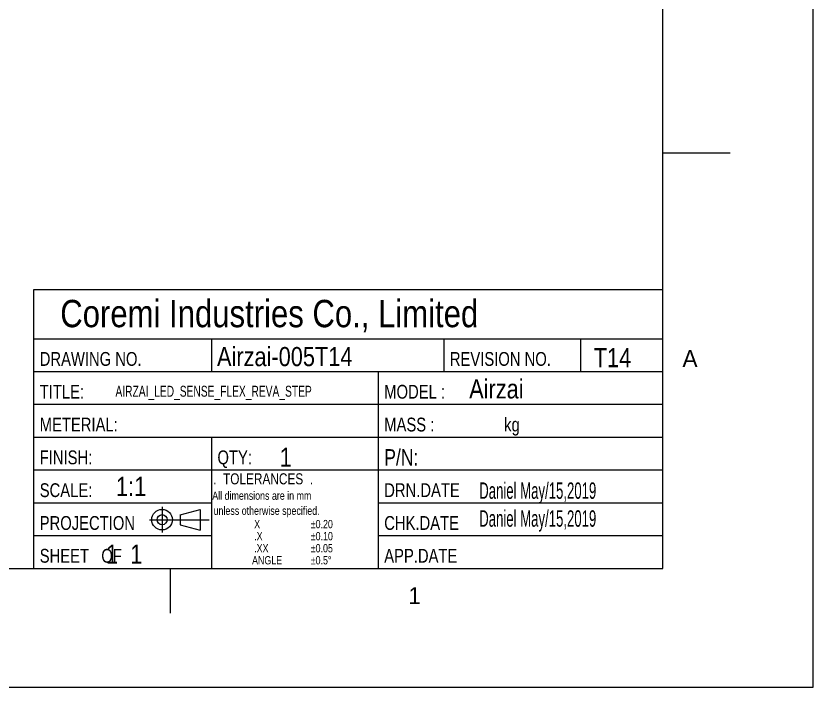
# Model space of a CAD drawing. Header units: millimetres. Extents: x 0 to 594, y 0 to 420.
# Drawn here: x 448.2 to 594, y 0 to 122.7 of the extents above; entities that cross this region are included whole.
import ezdxf

# ---------------------------------------------------------------- set-up
doc = ezdxf.new("R2010")
doc.units = ezdxf.units.MM
doc.header["$LTSCALE"] = 32.67
doc.linetypes.add('CENTER', pattern=[0.6, 0.375, -0.075, 0.075, -0.075])
doc.layers.get('0').update_dxf_attribs({"linetype": 'CONTINUOUS'})
doc.layers.add('DEFAULT_1', color=7, linetype='CENTER')
doc.styles.get("Standard").update_dxf_attribs({"font": 'txt', "width": 0.85})
doc.styles.add('TEXTSTYLE_1', font='gdt', dxfattribs={"width": 0.8})
doc.styles.add('TEXTSTYLE_2', font='txt', dxfattribs={"width": 0.8})
doc.styles.add('TEXTSTYLE_3', font='txt')
doc.styles.add('TEXTSTYLE_5', font='txt', dxfattribs={"width": 0.85})
doc.styles.add('TEXTSTYLE_6', font='txt', dxfattribs={"width": 0.7})
doc.styles.add('TEXTSTYLE_7', font='txt', dxfattribs={"width": 0.6})

msp = doc.modelspace()

# ---------------------------------------------------------------- linework, layer by layer
at = {"color": 7, "linetype": 'CONTINUOUS'}
for p, q in [((594, 0), (594, 420)), ((566.524, 21.711), (566.524, 401.711)), ((566.524, 97.711), (578.829, 97.711)), ((451.524, 72.711), (566.524, 72.711)), ((451.524, 21.711), (451.524, 72.711)), ((451.524, 63.711), (566.524, 63.711)), ((484.024, 57.711), (484.024, 63.711)), ((526.524, 57.711), (526.524, 63.711)), ((551.524, 57.711), (551.524, 63.711)), ((451.524, 57.711), (566.524, 57.711)), ((514.524, 21.711), (514.524, 57.711)), ((451.524, 51.711), (566.524, 51.711)), ((451.524, 45.711), (566.524, 45.711)), ((484.024, 21.711), (484.024, 45.711)), ((451.524, 39.711), (566.524, 39.711)), ((451.524, 33.711), (484.024, 33.711)), ((514.524, 33.711), (566.524, 33.711)), ((478.244, 31.517), (481.93, 32.476)), ((481.93, 32.476), (481.93, 28.709)), ((478.244, 31.517), (478.244, 29.669)), ((478.244, 29.669), (481.93, 28.709)), ((451.524, 27.711), (484.024, 27.711)), ((514.524, 27.711), (566.524, 27.711)), ((26.524, 21.711), (566.524, 21.711)), ((476.524, 13.507), (476.524, 21.711)), ((0, 0), (594, 0))]:
    msp.add_line(p, q, dxfattribs=at)
for radius in [1.883, 0.924]:
    msp.add_circle((474.951, 30.609), radius, dxfattribs=at)
at = {"layer": 'DEFAULT_1', "color": 7, "linetype": 'CENTER'}
for p, q in [((474.951, 32.93), (474.951, 28.289)), ((472.63, 30.609), (477.271, 30.609)), ((476.235, 30.593), (483.545, 30.593))]:
    msp.add_line(p, q, dxfattribs=at)

# ---------------------------------------------------------------- texts
at = {"color": 5, "linetype": 'CONTINUOUS', "insert": (456.337, 70.805), "char_height": 5, "width": 90.84375, "attachment_point": 1, "line_spacing_factor": 0.9, "style": 'TEXTSTYLE_5'}
msp.add_mtext('Coremi Industries Co., Limited', dxfattribs=at)
at = {"color": 6, "linetype": 'CONTINUOUS', "line_spacing_factor": 0.9}
for s, insert, char_height, width, attachment_point, style in [('DRAWING NO.', (452.58, 61.268), 2.5272, 22.23936, 1, 'TEXTSTYLE_2'), ('REVISION NO.', (527.58, 61.268), 2.5272, 24.26112, 1, 'TEXTSTYLE_2'), ('A', (571.501, 61.631), 3.076, 3.07628, 2, 'TEXTSTYLE_3'), ('TITLE:', (452.58, 55.268), 2.5272, 12.13056, 1, 'TEXTSTYLE_2'), ('MODEL :', (515.58, 55.268), 2.5272, 14.15232, 1, 'TEXTSTYLE_2'), ('METERIAL:', (452.58, 49.268), 2.5272, 18.19584, 1, 'TEXTSTYLE_2'), ('MASS :                 kg', (515.58, 49.268), 2.5272, 50.544, 1, 'TEXTSTYLE_2'), ('FINISH:', (452.58, 43.268), 2.5272, 14.15232, 1, 'TEXTSTYLE_2'), ('QTY:', (485.08, 43.268), 2.5272, 8.08704, 1, 'TEXTSTYLE_2'), ('P/N:', (515.58, 43.505), 3, 9.6, 1, 'TEXTSTYLE_2'), ('.  TOLERANCES  .', (484.298, 39.091), 2.02176, 25.87853, 1, 'TEXTSTYLE_2'), ('SCALE:', (452.58, 37.268), 2.5272, 12.13056, 1, 'TEXTSTYLE_2'), ('DRN.DATE', (515.58, 37.268), 2.5272, 16.17408, 1, 'TEXTSTYLE_2'), ('All dimensions are in mm', (484.136, 35.762), 1.51632, 29.11334, 1, 'TEXTSTYLE_2'), ('unless otherwise specified.', (484.378, 33.009), 1.51632, 32.75251, 1, 'TEXTSTYLE_2'), ('PROJECTION', (452.58, 31.268), 2.5272, 20.2176, 1, 'TEXTSTYLE_2'), ('CHK.DATE', (515.58, 31.268), 2.5272, 16.17408, 1, 'TEXTSTYLE_2'), ('X', (491.801, 30.562), 1.516, 1.21306, 1, 'TEXTSTYLE_2'), ('{\\Fgdt;`}\\Ftxt;0.20', (502.142, 30.562), 1.51632, 6.62126, 1, 'TEXTSTYLE_1'), ('.X', (491.801, 28.357), 1.5163, 2.42611, 1, 'TEXTSTYLE_2'), ('{\\Fgdt;`}\\Ftxt;0.10', (502.142, 28.357), 1.51632, 6.62126, 1, 'TEXTSTYLE_1'), ('SHEET   OF', (452.58, 25.268), 2.5272, 20.2176, 1, 'TEXTSTYLE_2'), ('.XX', (491.801, 26.152), 1.5163, 3.63917, 1, 'TEXTSTYLE_2'), ('{\\Fgdt;`}\\Ftxt;0.05', (502.142, 26.152), 1.51632, 6.62126, 1, 'TEXTSTYLE_1'), ('APP.DATE', (515.58, 25.268), 2.5272, 16.17408, 1, 'TEXTSTYLE_2'), ('ANGLE', (491.412, 23.947), 1.5163, 6.06528, 1, 'TEXTSTYLE_2'), ('{\\Fgdt;`}\\Ftxt;0.5\\Fgdt;{\\Fgdt;~}', (502.142, 23.947), 1.51632, 6.41909, 1, 'TEXTSTYLE_1'), ('1', (521.139, 18.261), 3.076, 3.07628, 2, 'TEXTSTYLE_3')]:
    msp.add_mtext(s, dxfattribs=dict(at, insert=insert, char_height=char_height, width=width, attachment_point=attachment_point, style=style))
at = {"color": 2, "linetype": 'CONTINUOUS', "char_height": 3.5, "attachment_point": 1, "line_spacing_factor": 0.9}
for s, insert, width in [('Airzai-005T14\\P ', (485.001, 62.186), 38.675), ('T14', (553.892, 61.995), 8.925), ('Airzai', (531.115, 56.279), 17.85), ('1', (496.467, 43.785), 2.975), ('1:1', (466.53, 38.451), 8.925), ('1  1', (464.713, 26.065), 11.9)]:
    msp.add_mtext(s, dxfattribs=dict(at, insert=insert, width=width))
at = {"color": 2, "linetype": 'CONTINUOUS', "attachment_point": 1}
for s, insert, char_height, width, line_spacing_factor, style in [('AIRZAI_LED_SENSE_FLEX_REVA_STEP', (466.432, 55.097), 2, 43.4, 0.9, 'TEXTSTYLE_6'), ('Daniel May/15,2019\\PDaniel May/15,2019', (532.95, 37.424), 3, 32.4, 1.02, 'TEXTSTYLE_7')]:
    msp.add_mtext(s, dxfattribs=dict(at, insert=insert, char_height=char_height, width=width, line_spacing_factor=line_spacing_factor, style=style))

doc.saveas('drawing.dxf')
